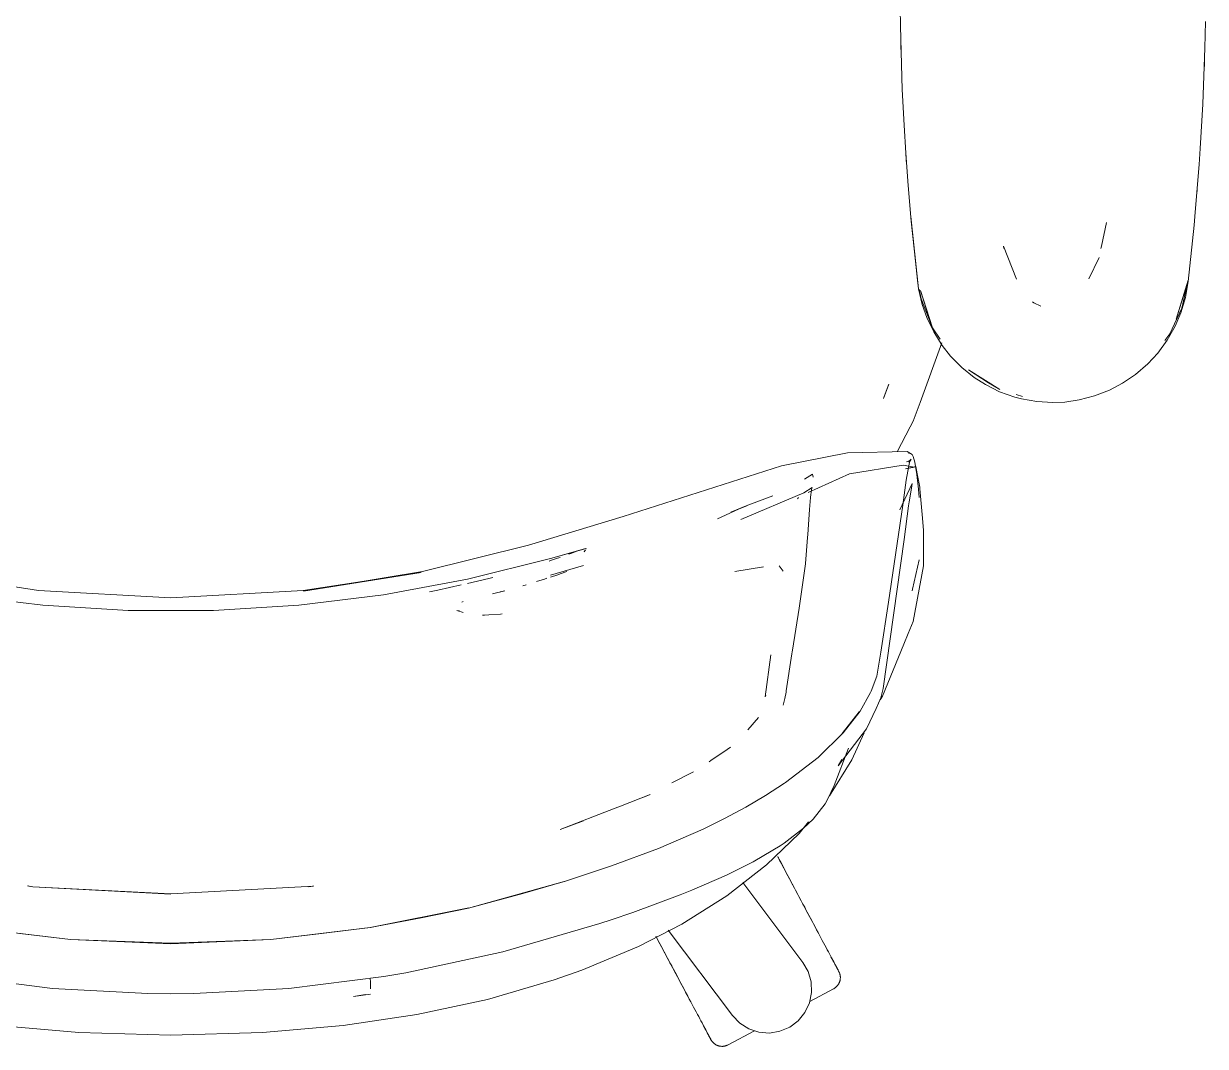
# Model space of a CAD drawing. Header units: millimetres. Extents: x 155927 to 317870, y -36033 to 97293.
# Drawn here: x 220950.2 to 221325.2, y 17079 to 17403.5 of the extents above; entities that cross this region are included whole.
import ezdxf

# ---------------------------------------------------------------- set-up
doc = ezdxf.new("R2010")
doc.units = ezdxf.units.MM
doc.header["$MEASUREMENT"] = 0
doc.layers.add('G-IMPT', color=8, linetype='CONTINUOUS', lineweight=9)
doc.layers.add('I-FURN', color=8, linetype='CONTINUOUS', lineweight=9)

msp = doc.modelspace()

# ---------------------------------------------------------------- linework, layer by layer
at = {"layer": 'G-IMPT'}
for p, q in [((221228.46, 17402.83), (221228.39, 17408.3)), ((221228.46, 17402.83), (221228.75, 17390.52)), ((221325.23, 17404.19), (221325.06, 17395.77)), ((221228.6, 17396.05), (221228.6, 17398.13)), ((221228.67, 17394.39), (221228.6, 17396.05)), ((221324.67, 17384.01), (221325.06, 17395.77)), ((221324.81, 17388.9), (221324.92, 17390.83)), ((221324.92, 17390.83), (221324.94, 17392.33)), ((221229.05, 17382.64), (221228.75, 17390.52)), ((221324.67, 17384.01), (221324.42, 17377.99)), ((221229.05, 17382.64), (221229.59, 17371.33)), ((221323.61, 17363.85), (221324.42, 17377.99)), ((221230.15, 17362.46), (221229.59, 17371.33)), ((221230.15, 17362.46), (221230.88, 17352.18)), ((221230.29, 17360.42), (221230.2, 17362.32)), ((221323.28, 17358.76), (221323.61, 17363.85)), ((221230.29, 17360.42), (221230.42, 17359)), ((221323.28, 17358.76), (221322.04, 17343.7)), ((221231.86, 17340.78), (221230.88, 17352.18)), ((221322.63, 17350.58), (221322.46, 17348.9)), ((221234.22, 17319.34), (221231.76, 17342.3)), ((221231.76, 17342.3), (221233.88, 17322.16)), ((221322.04, 17343.7), (221321.69, 17339.57)), ((221234.22, 17319.34), (221231.86, 17340.78)), ((221293.82, 17340.36), (221292.24, 17332.93)), ((221321.69, 17339.57), (221319.78, 17321.65)), ((221261.11, 17332.86), (221261.26, 17332.16)), ((221261.11, 17332.86), (221265.26, 17322.44)), ((221292.04, 17332.16), (221292.24, 17332.93)), ((221288.21, 17322.53), (221291.48, 17329.31)), ((221234.22, 17319.34), (221233.88, 17322.16)), ((221319.78, 17322.16), (221315.95, 17309.7)), ((221317.74, 17313.19), (221319.66, 17321.59)), ((221319.78, 17322.16), (221318.87, 17318.84)), ((221319.78, 17321.65), (221318.89, 17316.6)), ((221234.22, 17319.34), (221235.37, 17314.38)), ((221234.43, 17319.27), (221235.01, 17316.21)), ((221238.62, 17306.99), (221234.8, 17318.84)), ((221237.71, 17309.7), (221234.8, 17318.84)), ((221235.01, 17316.21), (221238.21, 17308.03)), ((221315.95, 17309.7), (221318.87, 17318.84)), ((221317.42, 17311.74), (221318.89, 17316.6)), ((221236.82, 17310.25), (221235.37, 17314.38)), ((221270.78, 17314.91), (221270.33, 17315.21)), ((221273.01, 17313.9), (221270.78, 17314.91)), ((221317.74, 17313.19), (221314, 17305.13)), ((221239.01, 17305.67), (221236.82, 17310.25)), ((221238.62, 17306.99), (221237.71, 17309.7)), ((221315.61, 17307.5), (221317.42, 17311.74)), ((221238.62, 17306.99), (221241.04, 17303.41)), ((221239.01, 17305.67), (221241.74, 17301.34)), ((221312.41, 17303.02), (221314, 17305.13)), ((221315.61, 17307.5), (221313.1, 17303.06)), ((221241.62, 17302.24), (221234.68, 17283.3)), ((221244.36, 17298.03), (221241.74, 17301.34)), ((221310.11, 17298.98), (221313.1, 17303.06)), ((221247.91, 17294.43), (221244.36, 17298.03)), ((221310.11, 17298.98), (221306.94, 17295.54)), ((221247.91, 17294.43), (221251.89, 17291.24)), ((221260.04, 17287.38), (221250.09, 17293.7)), ((221256.36, 17289.54), (221250.09, 17293.7)), ((221303.1, 17292.22), (221306.94, 17295.54)), ((221255.43, 17288.97), (221251.89, 17291.24)), ((221260.04, 17287.38), (221256.36, 17289.54)), ((221298.94, 17289.39), (221303.1, 17292.22)), ((221223.08, 17284.6), (221224.72, 17289.07)), ((221224.72, 17289.07), (221223.34, 17285.19)), ((221259.94, 17286.73), (221255.43, 17288.97)), ((221259.94, 17286.73), (221264.72, 17285.02)), ((221265.15, 17285.82), (221267.18, 17285.2)), ((221294.77, 17287.2), (221290.06, 17285.36)), ((221298.94, 17289.39), (221294.77, 17287.2)), ((221223.08, 17284.6), (221223.34, 17285.19)), ((221234.68, 17283.3), (221232.49, 17277.33)), ((221266.84, 17284.46), (221264.72, 17285.02)), ((221271.79, 17283.58), (221266.84, 17284.46)), ((221276.83, 17283.28), (221271.79, 17283.58)), ((221276.83, 17283.28), (221280.68, 17283.45)), ((221285.19, 17284.1), (221280.68, 17283.45)), ((221285.19, 17284.1), (221290.06, 17285.36)), ((221227.42, 17267.66), (221231.56, 17275.57)), ((221231.56, 17275.57), (221232.49, 17277.33)), ((221211.62, 17267.34), (221190.67, 17263.15)), ((221211.62, 17267.34), (221230.61, 17267.73)), ((221230.61, 17267.73), (221231.65, 17267.12)), ((221231.02, 17267.25), (221231.65, 17267.12)), ((221231.02, 17267.25), (221231.57, 17267.14)), ((221231.65, 17267.12), (221231.57, 17267.14)), ((221232.14, 17266.75), (221231.65, 17267.12)), ((221212.32, 17260.71), (221229.37, 17263.43)), ((221232.95, 17262.74), (221229.37, 17263.43)), ((221231.42, 17264.88), (221230.31, 17258.61)), ((221230.38, 17264.46), (221230.88, 17264.54)), ((221231.42, 17264.86), (221230.88, 17264.54)), ((221231.25, 17264.26), (221231.81, 17265.36)), ((221231.25, 17264.26), (221231.42, 17264.88)), ((221231.42, 17264.86), (221231.81, 17265.36)), ((221232.46, 17266.21), (221232.14, 17266.75)), ((221232.46, 17266.21), (221233.01, 17264.35)), ((221233.55, 17261.07), (221233.01, 17264.35)), ((221140.43, 17247.16), (221190.67, 17263.15)), ((221200.5, 17260.57), (221198.03, 17258.98)), ((221198.03, 17258.98), (221200.52, 17260.51)), ((221200.52, 17260.51), (221198.05, 17259.02)), ((221212.32, 17260.71), (221199.14, 17254.73)), ((221200.5, 17260.57), (221200.52, 17260.51)), ((221200.79, 17259.64), (221200.52, 17260.51)), ((221230.08, 17262.25), (221233.36, 17262.98)), ((221230.08, 17262.25), (221232.95, 17262.74)), ((221233.8, 17260.66), (221233.36, 17262.98)), ((221233.55, 17261.07), (221233.62, 17260.45)), ((221233.62, 17260.45), (221234.14, 17255.77)), ((221234.62, 17256.41), (221233.8, 17260.66)), ((221200.49, 17256.37), (221197.82, 17254.61)), ((221200.2, 17255.65), (221200.49, 17256.37)), ((221232.22, 17257.64), (221228.23, 17249.24)), ((221230.31, 17258.61), (221229.2, 17250.76)), ((221231.25, 17251.76), (221232.08, 17256.78)), ((221232.22, 17257.64), (221232.08, 17256.78)), ((221234.14, 17255.77), (221234.35, 17253.18)), ((221234.66, 17255.94), (221234.62, 17256.41)), ((221234.66, 17255.94), (221235.46, 17246.61)), ((221197.82, 17254.61), (221177.85, 17246.17)), ((221179.48, 17250.47), (221187.95, 17253.72)), ((221196.1, 17253.16), (221195.83, 17252.72)), ((221199.6, 17249.3), (221199.9, 17253.17)), ((221199.9, 17253.25), (221200.2, 17255.63)), ((221199.9, 17253.25), (221199.9, 17253.17)), ((221200.2, 17255.65), (221200.2, 17255.63)), ((221177.1, 17249.45), (221170.39, 17246.4)), ((221174.58, 17248.45), (221179.69, 17250.48)), ((221179.48, 17250.47), (221174.58, 17248.45)), ((221179.69, 17250.48), (221175.65, 17248.87)), ((221199.04, 17241.44), (221199.6, 17249.3)), ((221229.2, 17250.76), (221224.65, 17219.89)), ((221229.59, 17239.8), (221231.03, 17250.46)), ((221231.25, 17251.76), (221231.03, 17250.46)), ((221110.45, 17237.98), (221140.43, 17247.16)), ((221235.46, 17246.61), (221235.8, 17242.66)), ((221198.97, 17240.45), (221199.04, 17241.44)), ((221235.8, 17238.49), (221235.8, 17242.66)), ((221110.45, 17237.98), (221076.77, 17229.66)), ((221117.4, 17233.75), (221128.62, 17237.02)), ((221128.62, 17237.02), (221128.87, 17236.88)), ((221198.35, 17232.21), (221198.97, 17240.45)), ((221229.59, 17239.8), (221222.92, 17192.58)), ((221235.78, 17231.52), (221235.8, 17238.49)), ((221091.08, 17227.2), (221117.4, 17233.75)), ((221117.4, 17233.75), (221128.22, 17236.86)), ((221117.4, 17233.75), (221127.93, 17236.81)), ((221117.4, 17233.12), (221119.63, 17233.85)), ((221120.43, 17234.14), (221119.63, 17233.85)), ((221123.18, 17235.13), (221124.15, 17235.47)), ((221124.15, 17235.47), (221125.22, 17235.87)), ((221127.93, 17236.81), (221128.22, 17236.86)), ((221128.09, 17235.93), (221128.47, 17236.54)), ((221128.09, 17235.93), (221128.23, 17236.14)), ((221234.37, 17233.38), (221232.32, 17224.08)), ((220916.96, 17229.66), (220954.88, 17223.67)), ((221076.77, 17229.66), (221039.03, 17223.41)), ((221117.4, 17233.12), (221116.94, 17232.97)), ((221117.4, 17228.55), (221127.83, 17231.59)), ((221122.58, 17229.68), (221120.42, 17228.92)), ((221185.01, 17231.12), (221175.85, 17229.72)), ((221185.01, 17231.12), (221184.66, 17231.07)), ((221189.96, 17231.47), (221191.24, 17229.83)), ((221196.31, 17218.06), (221198.34, 17232.13)), ((221198.35, 17232.21), (221198.34, 17232.13)), ((221235.78, 17231.52), (221232.54, 17213.82)), ((221038.85, 17223.67), (221076.39, 17229.4)), ((221039.03, 17223.41), (221076.39, 17229.4)), ((221091.08, 17227.2), (221064.42, 17222.27)), ((221091.07, 17225.88), (221097.82, 17227.43)), ((221097.82, 17227.43), (221099.1, 17227.77)), ((221115.48, 17227.27), (221112.99, 17226.48)), ((221116.26, 17227.51), (221115.48, 17227.27)), ((221119.7, 17228.66), (221117.4, 17227.89)), ((221119.7, 17228.66), (221120.42, 17228.92)), ((220929.32, 17222.27), (220956.23, 17218.97)), ((220954.88, 17223.67), (220996.87, 17221.31)), ((221038.85, 17223.67), (220996.87, 17221.31)), ((221064.42, 17222.27), (221037.5, 17218.97)), ((221079.04, 17223.25), (221081.67, 17223.72)), ((221081.67, 17223.72), (221089.09, 17225.43)), ((221102.9, 17223.58), (221099.04, 17222.58)), ((221102.9, 17223.58), (221101.37, 17223.19)), ((221109.69, 17225.49), (221108.57, 17225.16)), ((221232.32, 17224.08), (221232.17, 17223.5)), ((220983.31, 17217.32), (220956.23, 17218.97)), ((221010.43, 17217.32), (221037.5, 17218.97)), ((221089.28, 17219.98), (221089.69, 17220.12)), ((221224.65, 17219.89), (221222.25, 17204.12)), ((220983.31, 17217.32), (221010.43, 17217.32)), ((221087.68, 17217.31), (221089.63, 17216.63)), ((221087.68, 17217.31), (221088.53, 17217.14)), ((221095.77, 17215.78), (221096.47, 17215.78)), ((221097.84, 17215.88), (221096.47, 17215.78)), ((221097.84, 17215.88), (221101.55, 17216.16)), ((221101.55, 17216.16), (221102.03, 17216.19)), ((221196.31, 17218.06), (221194.19, 17204.7)), ((221232.54, 17213.82), (221230.94, 17209.96)), ((221229.55, 17206.6), (221230.94, 17209.96)), ((221187.34, 17203.28), (221185.56, 17189.93)), ((221194.02, 17203.58), (221192.22, 17191.86)), ((221194.02, 17203.58), (221194.11, 17204.19)), ((221194.19, 17204.7), (221194.11, 17204.19)), ((221220.95, 17196.45), (221222.25, 17204.12)), ((221222.76, 17190.15), (221229.55, 17206.6)), ((221220.95, 17196.45), (221219.2, 17191.66)), ((221222.92, 17192.58), (221222.27, 17189.59)), ((221185.56, 17189.93), (221185.7, 17190.4)), ((221191.26, 17187.24), (221191.72, 17189.41)), ((221191.72, 17189.41), (221192.14, 17191.39)), ((221192.22, 17191.86), (221192.14, 17191.39)), ((221215.7, 17185.4), (221218.99, 17191.24)), ((221218.99, 17191.24), (221219.2, 17191.66)), ((221220.7, 17186.22), (221222.27, 17189.59)), ((221221.99, 17188.98), (221222.76, 17190.15)), ((221209.98, 17178.23), (221215.37, 17185.18)), ((221215.7, 17185.4), (221210.28, 17178.44)), ((221215.37, 17185.18), (221212.78, 17181.8)), ((221220.7, 17186.22), (221217.66, 17179.7)), ((221180.06, 17179.43), (221183.4, 17183.34)), ((221209.98, 17178.23), (221212.78, 17181.8)), ((221202.38, 17170.7), (221210.28, 17178.44)), ((221208.72, 17168), (221217.66, 17179.7)), ((221216.99, 17178.52), (221213.01, 17169.89)), ((221173.43, 17173.16), (221174.53, 17173.91)), ((221211.96, 17173.65), (221207.45, 17161.75)), ((221168.29, 17169.66), (221167.72, 17169.27)), ((221173.43, 17173.16), (221168.29, 17169.66)), ((221202.38, 17170.7), (221191.94, 17162.68)), ((221213.01, 17169.89), (221205.89, 17158.44)), ((221208.72, 17168), (221209.88, 17170.03)), ((221162.82, 17166.13), (221155.85, 17162.59)), ((221185.59, 17158.63), (221191.69, 17162.51)), ((221191.69, 17162.51), (221191.94, 17162.68)), ((221139.66, 17155.23), (221148.98, 17158.96)), ((221148.98, 17158.96), (221146.74, 17157.96)), ((221185.59, 17158.63), (221179.36, 17154.86)), ((221205.2, 17157.08), (221206.37, 17159.52)), ((221206.37, 17159.52), (221207.45, 17161.75)), ((221120.48, 17147.86), (221137.93, 17154.57)), ((221137.93, 17154.57), (221139.66, 17155.23)), ((221172.57, 17151.29), (221179.36, 17154.86)), ((221204.58, 17155.95), (221200.72, 17151.08)), ((221204.58, 17155.95), (221205.2, 17157.08)), ((221172.57, 17151.29), (221165.84, 17147.9)), ((221200.72, 17151.08), (221197.7, 17148.19)), ((221120.48, 17147.86), (221127.91, 17150.58)), ((221151.62, 17141.73), (221165.84, 17147.9)), ((221197.7, 17148.19), (221191.57, 17143.47)), ((221196.28, 17146.52), (221199.28, 17150.19)), ((221196.28, 17146.52), (221185.98, 17136.56)), ((221191.57, 17143.47), (221190.28, 17142.61)), ((221136.74, 17136.27), (221151.62, 17141.73)), ((221182.28, 17137.88), (221190.28, 17142.61)), ((221136.74, 17136.27), (221121.82, 17131.26)), ((221173.38, 17126.75), (221185.98, 17136.56)), ((221181.68, 17137.57), (221173.67, 17133.57)), ((221181.68, 17137.57), (221182.28, 17137.88)), ((221173.23, 17133.35), (221162.27, 17128.58)), ((221173.23, 17133.35), (221173.67, 17133.57)), ((220953.14, 17129.64), (220951.36, 17129.91)), ((220951.59, 17129.92), (220951.83, 17129.88)), ((220953.14, 17129.64), (220951.83, 17129.88)), ((220996.87, 17127.32), (220953.14, 17129.64)), ((220996.87, 17127.37), (220953.14, 17129.64)), ((220996.87, 17127.37), (221042.21, 17129.87)), ((221040.59, 17129.64), (221041.9, 17129.88)), ((221042.21, 17129.87), (221040.59, 17129.64)), ((221042.14, 17129.92), (221041.9, 17129.88)), ((221091.32, 17122.88), (221121.73, 17131.3)), ((221091.32, 17122.88), (221121.82, 17131.26)), ((221108.57, 17127.53), (221121.73, 17131.3)), ((221162.27, 17128.58), (221158.59, 17127.1)), ((221108.57, 17127.53), (221091.32, 17122.88)), ((221143.52, 17121.5), (221158.59, 17127.1)), ((221159.09, 17117.78), (221173.38, 17126.75)), ((221060.2, 17116.7), (221091.44, 17122.92)), ((221091.44, 17122.92), (221060.27, 17116.71)), ((221091.32, 17122.88), (221076.3, 17119.8)), ((221143.52, 17121.5), (221136.69, 17119.16)), ((221060.2, 17116.7), (221076.3, 17119.8)), ((221133.09, 17117.96), (221102.26, 17109.02)), ((221133.09, 17117.96), (221136.69, 17119.16)), ((221145.31, 17110.69), (221159.09, 17117.78)), ((220965.05, 17112.88), (220933.46, 17116.71)), ((220965.09, 17112.92), (220933.54, 17116.7)), ((220965.09, 17112.92), (220949.01, 17114.76)), ((221028.64, 17112.92), (221060.2, 17116.7)), ((221044.72, 17114.76), (221028.64, 17112.92)), ((221028.68, 17112.88), (221060.27, 17116.71)), ((221044.72, 17114.76), (221060.2, 17116.7)), ((220965.05, 17112.88), (220996.87, 17111.55)), ((220979.98, 17112.24), (220965.09, 17112.92)), ((220965.09, 17112.92), (220996.87, 17111.78)), ((220979.98, 17112.24), (220996.87, 17111.78)), ((221028.64, 17112.92), (220996.87, 17111.78)), ((220996.87, 17111.55), (221028.68, 17112.88)), ((221013.75, 17112.24), (220996.87, 17111.78)), ((221028.64, 17112.92), (221013.75, 17112.24)), ((221127.34, 17103.17), (221145.31, 17110.69)), ((221071.47, 17102.35), (221102.26, 17109.02)), ((221064.55, 17101.17), (221071.47, 17102.35)), ((221127.34, 17103.17), (221118.6, 17100.1)), ((220959.35, 17097.35), (220929.18, 17101.17)), ((221034.38, 17097.35), (221064.55, 17101.17)), ((221060.19, 17100.62), (221060.24, 17099.37)), ((221060.31, 17097.28), (221060.24, 17099.37)), ((221118.6, 17100.1), (221097.36, 17093.92)), ((220989.55, 17095.74), (220959.35, 17097.35)), ((220989.55, 17095.74), (220996.87, 17095.64)), ((221004.18, 17095.74), (220996.87, 17095.64)), ((221004.18, 17095.74), (221034.38, 17097.35)), ((221060.28, 17095.52), (221054.87, 17094.87)), ((221058.63, 17095.44), (221054.87, 17094.87)), ((221060.31, 17097.28), (221060.31, 17097.39)), ((221097.36, 17093.92), (221075, 17089.11)), ((221051.58, 17085.62), (221075, 17089.11)), ((220942.15, 17085.62), (220967.72, 17083.36)), ((220967.72, 17083.36), (220996.87, 17082.51)), ((220996.87, 17082.51), (221026.01, 17083.36)), ((221026.01, 17083.36), (221051.58, 17085.62))]:
    msp.add_line(p, q, dxfattribs=at)
at = {"layer": 'I-FURN'}
for p, q in [((221189.98, 17138.33), (221189.5, 17139.24)), ((221189.68, 17138.9), (221189.72, 17138.82)), ((221189.72, 17138.82), (221190.21, 17137.91)), ((221190.47, 17137.41), (221189.98, 17138.33)), ((221190.21, 17137.91), (221190.7, 17136.98)), ((221190.97, 17136.47), (221190.47, 17137.41)), ((221190.7, 17136.98), (221191.2, 17136.04)), ((221191.48, 17135.52), (221190.97, 17136.47)), ((221191.2, 17136.04), (221191.71, 17135.08)), ((221191.99, 17134.56), (221191.48, 17135.52)), ((221191.71, 17135.08), (221192.23, 17134.11)), ((221192.51, 17133.58), (221191.99, 17134.56)), ((221192.23, 17134.11), (221192.75, 17133.13)), ((221193.03, 17132.6), (221192.51, 17133.58)), ((221192.75, 17133.13), (221193.27, 17132.14)), ((221193.56, 17131.61), (221193.03, 17132.6)), ((221193.27, 17132.14), (221193.8, 17131.15)), ((221178.39, 17130.94), (221197.47, 17105.63)), ((221194.09, 17130.61), (221193.56, 17131.61)), ((221193.8, 17131.15), (221194.33, 17130.15)), ((221194.62, 17129.61), (221194.09, 17130.61)), ((221194.33, 17130.15), (221194.87, 17129.15)), ((221195.16, 17128.6), (221194.62, 17129.61)), ((221194.87, 17129.15), (221195.4, 17128.14)), ((221195.69, 17127.6), (221195.16, 17128.6)), ((221195.4, 17128.14), (221195.94, 17127.14)), ((221196.22, 17126.59), (221195.69, 17127.6)), ((221195.94, 17127.14), (221196.47, 17126.13)), ((221196.76, 17125.59), (221196.22, 17126.59)), ((221196.47, 17126.13), (221197, 17125.13)), ((221197.29, 17124.59), (221196.76, 17125.59)), ((221197, 17125.13), (221197.53, 17124.13)), ((221197.82, 17123.6), (221197.29, 17124.59)), ((221197.53, 17124.13), (221198.06, 17123.14)), ((221198.34, 17122.61), (221197.82, 17123.6)), ((221198.06, 17123.14), (221198.58, 17122.16)), ((221198.86, 17121.63), (221198.34, 17122.61)), ((221198.58, 17122.16), (221199.1, 17121.19)), ((221199.38, 17120.66), (221198.86, 17121.63)), ((221199.1, 17121.19), (221199.61, 17120.22)), ((221199.89, 17119.71), (221199.38, 17120.66)), ((221199.61, 17120.22), (221200.12, 17119.27)), ((221200.39, 17118.76), (221199.89, 17119.71)), ((221200.12, 17119.27), (221200.62, 17118.33)), ((221200.88, 17117.83), (221200.39, 17118.76)), ((221200.62, 17118.33), (221201.11, 17117.41)), ((221201.37, 17116.92), (221200.88, 17117.83)), ((221201.11, 17117.41), (221201.59, 17116.5)), ((221201.85, 17116.02), (221201.37, 17116.92)), ((221151.38, 17112.96), (221150.86, 17113.92)), ((221151.1, 17113.48), (221151.61, 17112.51)), ((221175.12, 17088.79), (221154.72, 17115.85)), ((221201.59, 17116.5), (221202.06, 17115.62)), ((221202.31, 17115.15), (221201.85, 17116.02)), ((221202.06, 17115.62), (221202.52, 17114.75)), ((221202.77, 17114.29), (221202.31, 17115.15)), ((221202.52, 17114.75), (221202.97, 17113.9)), ((221203.21, 17113.45), (221202.77, 17114.29)), ((221203.64, 17112.64), (221203.21, 17113.45)), ((221151.89, 17111.99), (221151.38, 17112.96)), ((221151.61, 17112.51), (221152.13, 17111.53)), ((221152.42, 17111), (221151.89, 17111.99)), ((221152.13, 17111.53), (221152.66, 17110.55)), ((221152.94, 17110.01), (221152.42, 17111)), ((221152.66, 17110.55), (221153.19, 17109.55)), ((221153.47, 17109.01), (221152.94, 17110.01)), ((221153.19, 17109.55), (221153.72, 17108.55)), ((221204.06, 17111.85), (221203.64, 17112.64)), ((221204.47, 17111.09), (221204.06, 17111.85)), ((221204.86, 17110.36), (221204.47, 17111.09)), ((221205.23, 17109.65), (221204.86, 17110.36)), ((221205.59, 17108.97), (221205.23, 17109.65)), ((221154.01, 17108.01), (221153.47, 17109.01)), ((221153.72, 17108.55), (221154.25, 17107.55)), ((221154.54, 17107.01), (221154.01, 17108.01)), ((221154.25, 17107.55), (221154.79, 17106.55)), ((221155.07, 17106), (221154.54, 17107.01)), ((221154.79, 17106.55), (221155.32, 17105.54)), ((221155.61, 17105), (221155.07, 17106)), ((221205.94, 17108.32), (221205.59, 17108.97)), ((221206.27, 17107.71), (221205.94, 17108.32)), ((221206.58, 17107.12), (221206.27, 17107.71)), ((221206.41, 17107.44), (221206.71, 17106.87)), ((221206.87, 17106.57), (221206.58, 17107.12)), ((221206.71, 17106.87), (221207, 17106.33)), ((221207.14, 17106.06), (221206.87, 17106.57)), ((221207, 17106.33), (221207.27, 17105.83)), ((221207.4, 17105.57), (221207.14, 17106.06)), ((221207.27, 17105.83), (221207.51, 17105.36)), ((221155.32, 17105.54), (221155.85, 17104.54)), ((221156.14, 17104), (221155.61, 17105)), ((221155.85, 17104.54), (221156.39, 17103.54)), ((221156.67, 17103), (221156.14, 17104)), ((221156.39, 17103.54), (221156.92, 17102.54)), ((221157.2, 17102), (221156.67, 17103)), ((221156.92, 17102.54), (221157.44, 17101.55)), ((221157.73, 17101.02), (221157.2, 17102)), ((221197.47, 17105.63), (221199.16, 17102.71)), ((221199.16, 17102.71), (221200.1, 17099.47)), ((221207.64, 17105.13), (221207.4, 17105.57)), ((221207.51, 17105.36), (221207.74, 17104.93)), ((221207.86, 17104.72), (221207.64, 17105.13)), ((221207.74, 17104.93), (221207.95, 17104.54)), ((221208.05, 17104.34), (221207.86, 17104.72)), ((221207.95, 17104.54), (221208.14, 17104.19)), ((221208.23, 17104.01), (221208.05, 17104.34)), ((221208.14, 17104.19), (221208.31, 17103.87)), ((221208.39, 17103.71), (221208.23, 17104.01)), ((221208.31, 17103.87), (221208.46, 17103.59)), ((221208.53, 17103.45), (221208.39, 17103.71)), ((221208.46, 17103.59), (221208.58, 17103.35)), ((221208.65, 17103.23), (221208.53, 17103.45)), ((221208.58, 17103.35), (221208.69, 17103.15)), ((221208.74, 17103.05), (221208.65, 17103.23)), ((221208.69, 17103.15), (221208.78, 17102.99)), ((221208.82, 17102.91), (221208.74, 17103.05)), ((221208.78, 17102.99), (221208.84, 17102.86)), ((221208.87, 17102.81), (221208.82, 17102.91)), ((221208.84, 17102.86), (221208.89, 17102.78)), ((221208.9, 17102.75), (221208.87, 17102.81)), ((221208.89, 17102.78), (221208.91, 17102.74)), ((221208.91, 17102.73), (221208.9, 17102.75)), ((221208.91, 17102.74), (221208.91, 17102.73)), ((221208.91, 17102.73), (221208.98, 17102.59)), ((221208.98, 17102.59), (221209.05, 17102.44)), ((221209.05, 17102.44), (221209.11, 17102.29)), ((221209.11, 17102.29), (221209.17, 17102.14)), ((221209.17, 17102.14), (221209.22, 17101.99)), ((221209.22, 17101.99), (221209.26, 17101.83)), ((221157.44, 17101.55), (221157.97, 17100.56)), ((221158.25, 17100.04), (221157.73, 17101.02)), ((221157.97, 17100.56), (221158.49, 17099.59)), ((221158.76, 17099.07), (221158.25, 17100.04)), ((221158.49, 17099.59), (221159, 17098.63)), ((221159.27, 17098.11), (221158.76, 17099.07)), ((221159, 17098.63), (221159.5, 17097.67)), ((221200.1, 17099.47), (221200.24, 17096.1)), ((221208.41, 17098.21), (221208.3, 17098.09)), ((221208.51, 17098.33), (221208.41, 17098.21)), ((221208.61, 17098.46), (221208.51, 17098.33)), ((221208.7, 17098.59), (221208.61, 17098.46)), ((221208.79, 17098.73), (221208.7, 17098.59)), ((221208.87, 17098.87), (221208.79, 17098.73)), ((221208.94, 17099.01), (221208.87, 17098.87)), ((221209.01, 17099.16), (221208.94, 17099.01)), ((221209.08, 17099.3), (221209.01, 17099.16)), ((221209.14, 17099.45), (221209.08, 17099.3)), ((221209.19, 17099.61), (221209.14, 17099.45)), ((221209.24, 17099.76), (221209.19, 17099.61)), ((221209.28, 17099.92), (221209.24, 17099.76)), ((221209.26, 17101.83), (221209.3, 17101.68)), ((221209.31, 17100.08), (221209.28, 17099.92)), ((221209.3, 17101.68), (221209.33, 17101.52)), ((221209.34, 17100.23), (221209.31, 17100.08)), ((221209.33, 17101.52), (221209.35, 17101.36)), ((221209.36, 17100.39), (221209.34, 17100.23)), ((221209.35, 17101.36), (221209.37, 17101.2)), ((221209.37, 17100.55), (221209.36, 17100.39)), ((221209.37, 17101.2), (221209.38, 17101.04)), ((221209.38, 17100.72), (221209.37, 17100.55)), ((221209.38, 17101.04), (221209.38, 17100.88)), ((221209.38, 17100.88), (221209.38, 17100.72)), ((221159.77, 17097.17), (221159.27, 17098.11)), ((221159.5, 17097.67), (221160, 17096.74)), ((221160.27, 17096.24), (221159.77, 17097.17)), ((221160, 17096.74), (221160.49, 17095.81)), ((221160.75, 17095.32), (221160.27, 17096.24)), ((221160.49, 17095.81), (221160.97, 17094.91)), ((221160.97, 17094.91), (221161.45, 17094.02)), ((221200.24, 17096.1), (221199.57, 17092.79)), ((221199.66, 17093.25), (221207.25, 17097.28)), ((221207.28, 17097.3), (221207.25, 17097.28)), ((221207.42, 17097.38), (221207.28, 17097.3)), ((221207.56, 17097.47), (221207.42, 17097.38)), ((221207.69, 17097.56), (221207.56, 17097.47)), ((221207.82, 17097.66), (221207.69, 17097.56)), ((221207.95, 17097.76), (221207.82, 17097.66)), ((221208.07, 17097.86), (221207.95, 17097.76)), ((221208.19, 17097.97), (221208.07, 17097.86)), ((221208.3, 17098.09), (221208.19, 17097.97)), ((221161.45, 17094.02), (221161.91, 17093.15)), ((221161.91, 17093.15), (221162.36, 17092.31)), ((221162.36, 17092.31), (221162.8, 17091.48)), ((221162.8, 17091.48), (221163.22, 17090.68)), ((221163.22, 17090.68), (221163.63, 17089.91)), ((221199.57, 17092.79), (221198.13, 17089.74)), ((221163.63, 17089.91), (221164.03, 17089.16)), ((221164.03, 17089.16), (221164.42, 17088.43)), ((221164.42, 17088.43), (221164.79, 17087.74)), ((221164.79, 17087.74), (221165.14, 17087.07)), ((221165.14, 17087.07), (221165.48, 17086.44)), ((221177.46, 17086.36), (221175.12, 17088.79)), ((221196, 17087.13), (221193.3, 17085.1)), ((221198.13, 17089.74), (221196, 17087.13)), ((221165.48, 17086.44), (221165.8, 17085.84)), ((221165.96, 17085.53), (221165.65, 17086.11)), ((221165.8, 17085.84), (221166.1, 17085.27)), ((221166.25, 17084.98), (221165.96, 17085.53)), ((221166.1, 17085.27), (221166.38, 17084.74)), ((221166.53, 17084.46), (221166.25, 17084.98)), ((221166.38, 17084.74), (221166.65, 17084.23)), ((221166.79, 17083.98), (221166.53, 17084.46)), ((221166.65, 17084.23), (221166.9, 17083.77)), ((221167.02, 17083.53), (221166.79, 17083.98)), ((221166.9, 17083.77), (221167.13, 17083.34)), ((221167.24, 17083.12), (221167.02, 17083.53)), ((221167.13, 17083.34), (221167.33, 17082.95)), ((221173.75, 17079.47), (221182.16, 17083.94)), ((221180.31, 17084.56), (221177.46, 17086.36)), ((221183.51, 17083.49), (221180.31, 17084.56)), ((221186.87, 17083.23), (221183.51, 17083.49)), ((221190.2, 17083.77), (221186.87, 17083.23)), ((221193.3, 17085.1), (221190.2, 17083.77)), ((221167.44, 17082.75), (221167.24, 17083.12)), ((221167.33, 17082.95), (221167.52, 17082.59)), ((221167.62, 17082.41), (221167.44, 17082.75)), ((221167.52, 17082.59), (221167.69, 17082.27)), ((221167.78, 17082.12), (221167.62, 17082.41)), ((221167.69, 17082.27), (221167.84, 17081.99)), ((221167.91, 17081.86), (221167.78, 17082.12)), ((221167.84, 17081.99), (221167.97, 17081.75)), ((221168.03, 17081.64), (221167.91, 17081.86)), ((221167.97, 17081.75), (221168.08, 17081.55)), ((221168.13, 17081.46), (221168.03, 17081.64)), ((221168.08, 17081.55), (221168.16, 17081.39)), ((221168.2, 17081.32), (221168.13, 17081.46)), ((221168.16, 17081.39), (221168.23, 17081.27)), ((221168.25, 17081.22), (221168.2, 17081.32)), ((221168.23, 17081.27), (221168.27, 17081.19)), ((221168.29, 17081.16), (221168.25, 17081.22)), ((221168.27, 17081.19), (221168.29, 17081.14)), ((221168.3, 17081.14), (221168.29, 17081.16)), ((221168.29, 17081.14), (221168.3, 17081.14)), ((221168.32, 17081.1), (221168.3, 17081.14)), ((221168.4, 17080.96), (221168.32, 17081.1)), ((221168.48, 17080.82), (221168.4, 17080.96)), ((221168.57, 17080.69), (221168.48, 17080.82)), ((221168.67, 17080.56), (221168.57, 17080.69)), ((221168.77, 17080.44), (221168.67, 17080.56)), ((221168.88, 17080.31), (221168.77, 17080.44)), ((221168.99, 17080.2), (221168.88, 17080.31)), ((221169.1, 17080.08), (221168.99, 17080.2)), ((221169.22, 17079.98), (221169.1, 17080.08)), ((221169.35, 17079.87), (221169.22, 17079.98)), ((221169.48, 17079.78), (221169.35, 17079.87)), ((221169.61, 17079.68), (221169.48, 17079.78)), ((221169.74, 17079.6), (221169.61, 17079.68)), ((221169.88, 17079.52), (221169.74, 17079.6)), ((221170.02, 17079.44), (221169.88, 17079.52)), ((221170.17, 17079.37), (221170.02, 17079.44)), ((221173.75, 17079.47), (221173.6, 17079.4)), ((221170.32, 17079.3), (221170.17, 17079.37)), ((221170.47, 17079.25), (221170.32, 17079.3)), ((221170.62, 17079.19), (221170.47, 17079.25)), ((221170.77, 17079.15), (221170.62, 17079.19)), ((221170.93, 17079.11), (221170.77, 17079.15)), ((221171.09, 17079.07), (221170.93, 17079.11)), ((221171.25, 17079.05), (221171.09, 17079.07)), ((221171.41, 17079.02), (221171.25, 17079.05)), ((221171.57, 17079.01), (221171.41, 17079.02)), ((221171.73, 17079), (221171.57, 17079.01)), ((221171.89, 17079), (221171.73, 17079)), ((221172.05, 17079), (221171.89, 17079)), ((221172.21, 17079.02), (221172.05, 17079)), ((221172.37, 17079.03), (221172.21, 17079.02)), ((221172.53, 17079.06), (221172.37, 17079.03)), ((221172.69, 17079.09), (221172.53, 17079.06)), ((221172.85, 17079.12), (221172.69, 17079.09)), ((221173, 17079.17), (221172.85, 17079.12)), ((221173.16, 17079.22), (221173, 17079.17)), ((221173.31, 17079.27), (221173.16, 17079.22)), ((221173.46, 17079.33), (221173.31, 17079.27)), ((221173.6, 17079.4), (221173.46, 17079.33))]:
    msp.add_line(p, q, dxfattribs=at)

doc.saveas('drawing.dxf')
